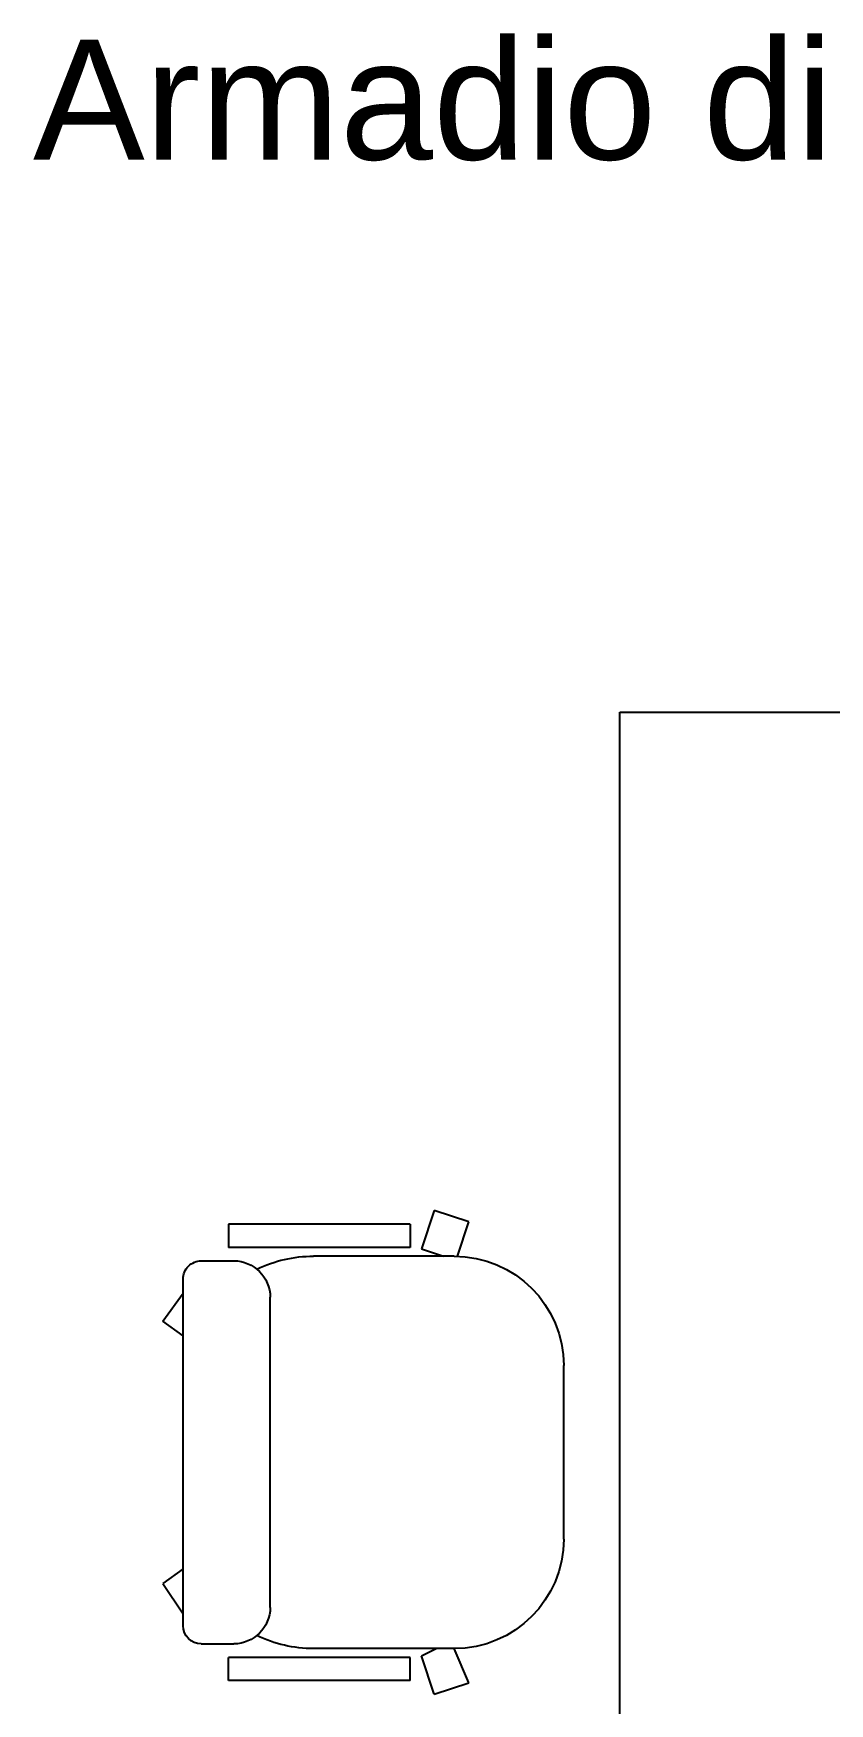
# Model space of a CAD drawing. Header units: millimetres. Extents: x -1911 to 4021, y -174 to 2851.
# Drawn here: x -476.4 to -376.7, y 586.2 to 795.3 of the extents above; entities that cross this region are included whole.
import ezdxf

# ---------------------------------------------------------------- set-up
doc = ezdxf.new("R2010")
doc.units = ezdxf.units.MM
doc.layers.add('COMPUTER DESK', color=175, linetype='Continuous')
doc.styles.get("Standard").update_dxf_attribs({"font": 'arial.ttf'})

# ---------------------------------------------------------------- blocks, each defined once
blk = doc.blocks.new('computer desk aw')
at = {"layer": 'COMPUTER DESK'}
for p, q in [((1.2696, -0.8978), (1.2696, 0.2133)), ((-0.5082, -0.8978), (1.2696, -0.8978)), ((0.1189, -0.9758), (0.3602, -0.9758)), ((-0.097, -1.1561), (-0.0813, -1.1078)), ((-0.0813, -1.1078), (-0.0335, -1.1282)), ((0.5126, -1.1234), (0.5605, -1.1078)), ((0.5605, -1.1078), (0.5762, -1.1561)), ((-0.0335, -1.1282), (-0.0335, -1.324)), ((0.5126, -1.1282), (0.5126, -1.324)), ((-0.097, -1.1561), (-0.0434, -1.1735)), ((-0.0434, -1.1735), (-0.0335, -1.1533)), ((0.5226, -1.1735), (0.5126, -1.1429)), ((0.5762, -1.1561), (0.5226, -1.1735)), ((-0.0779, -1.1894), (-0.0779, -1.442)), ((-0.0779, -1.1894), (-0.046, -1.1894)), ((-0.046, -1.1894), (-0.046, -1.442)), ((0.5248, -1.1894), (0.5248, -1.442)), ((0.5571, -1.1894), (0.5248, -1.1894)), ((0.5571, -1.1894), (0.5571, -1.442)), ((0.0238, -1.384), (0.4554, -1.384)), ((-0.0269, -1.4798), (-0.0269, -1.4347)), ((0.5061, -1.4798), (0.5061, -1.4347)), ((-0.0779, -1.442), (-0.046, -1.442)), ((0.5571, -1.442), (0.5248, -1.442)), ((-0.0016, -1.505), (0.4808, -1.505)), ((0.0569, -1.5334), (0.0148, -1.505)), ((0.0775, -1.505), (0.0569, -1.5334)), ((0.4016, -1.505), (0.4222, -1.5334)), ((0.4222, -1.5334), (0.4613, -1.505))]:
    blk.add_line(p, q, dxfattribs=at)
for centre, radius, start, end in [((0.1189, -1.1282), 0.1524, 90, 180), ((0.3602, -1.1282), 0.1524, 0, 90), ((0.1443, -1.324), 0.1778, 180, 206.1658), ((0.3348, -1.324), 0.1778, 333.8316, 0), ((0.0238, -1.4347), 0.0507, 90, 180), ((0.4554, -1.4347), 0.0507, 0, 90), ((-0.0016, -1.4798), 0.0252, 180, 270), ((0.4808, -1.4798), 0.0252, 270, 0)]:
    blk.add_arc(centre, radius, start, end, dxfattribs=at)

msp = doc.modelspace()

# ---------------------------------------------------------------- block references
at = {"layer": 'COMPUTER DESK', "xscale": -90, "yscale": 90, "zscale": 90, "rotation": 270.0000000000042}
msp.add_blockref('computer desk aw', (-322.19, 596.09), dxfattribs=at)

# ---------------------------------------------------------------- texts
at = {"insert": (-476.43, 794.55), "char_height": 15, "attachment_point": 1}
msp.add_mtext_dynamic_manual_height_columns('\\A1;Armadio di Piano', width=306.6846, gutter_width=12.5, heights=[48.98], dxfattribs=at)

doc.saveas('drawing.dxf')
